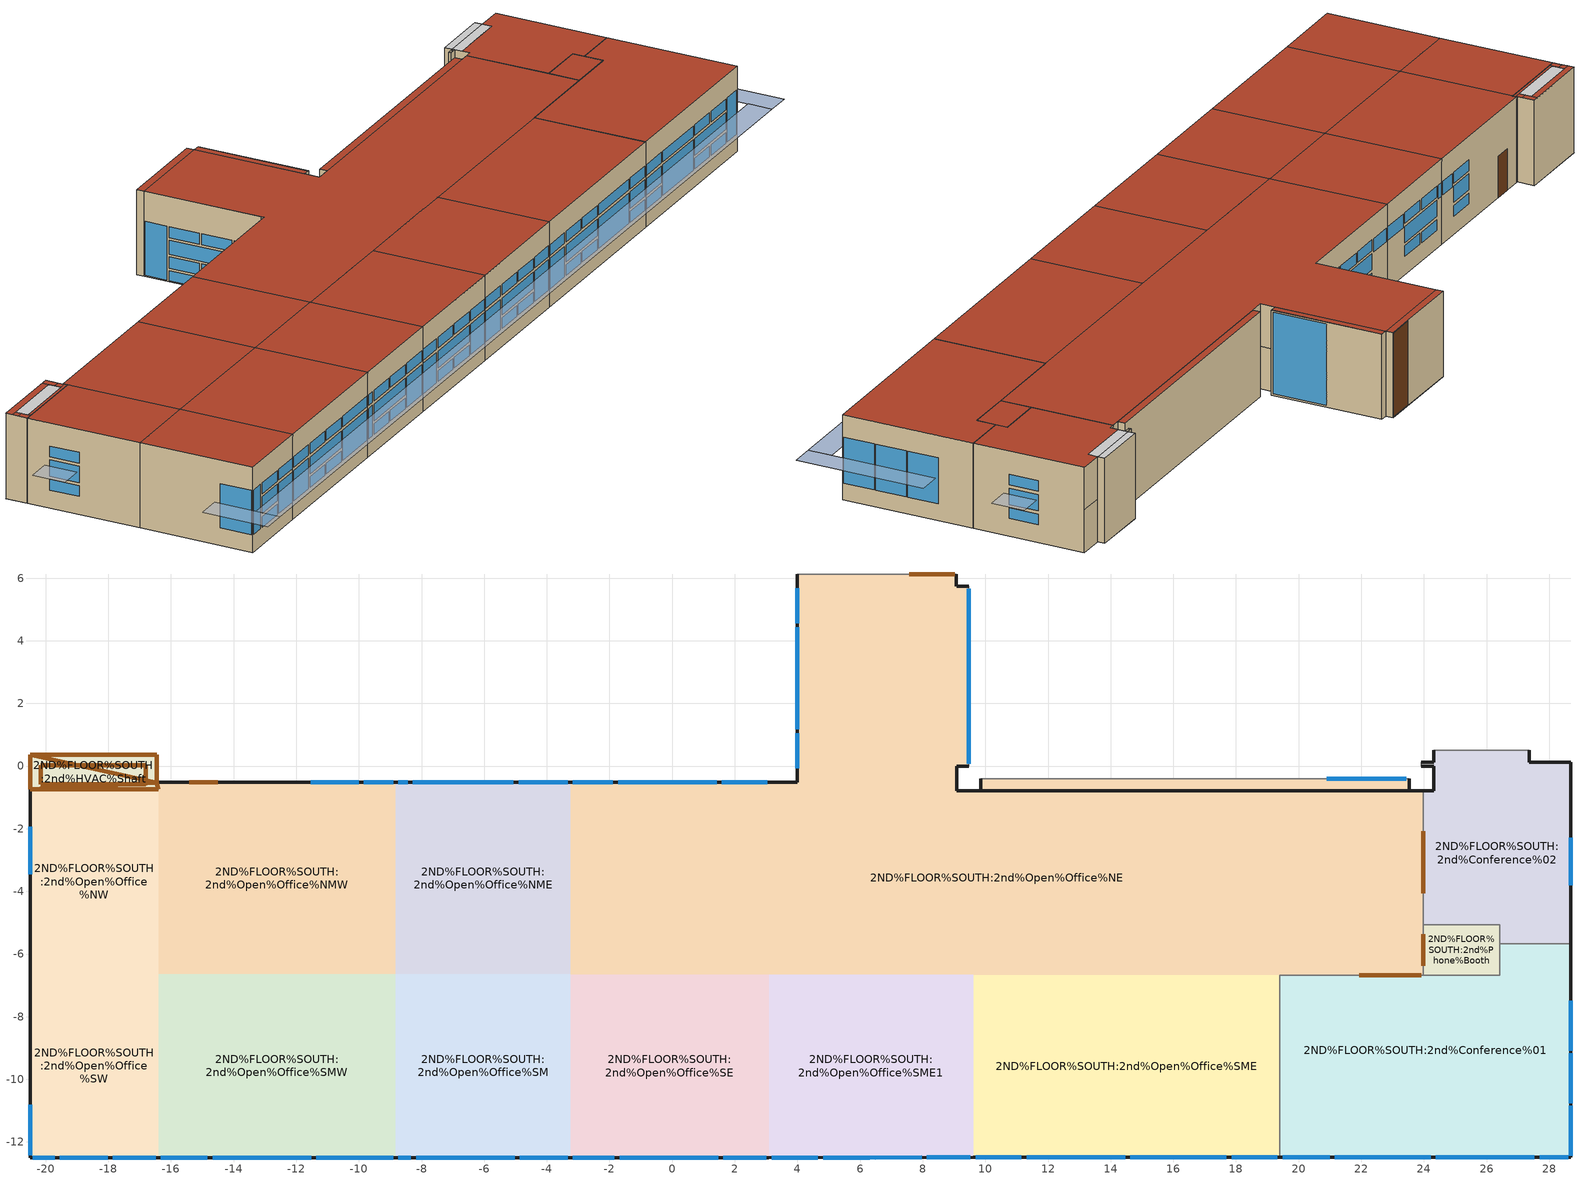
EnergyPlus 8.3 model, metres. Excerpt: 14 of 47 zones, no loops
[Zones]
2ND%FLOOR%SOUTH:2nd%HVAC%Shaft
 floor to 2nd%Plenvm:2nd%Plenvm%False (6): -16.41,-0.75 -20.49,-0.75 -20.49,0.36 -16.46,0.36 -16.46,-0.52 -16.41,-0.52 z4.78
 wall outside (extWall_heavy_ashrae901_2013_zone5): -16.41,-0.52 -16.46,-0.52 -16.46,0.36 -20.49,0.36 -20.49,-0.75 z4.78:9.15
 wall to 2ND%FLOOR%SOUTH:2nd%Open%Office%NW (18): -20.49,-0.75 -16.41,-0.75 z4.78:9.15
 wall to 2ND%FLOOR%SOUTH:2nd%Open%Office%NMW (18): -16.41,-0.75 -16.41,-0.52 z4.78:9.15
 door inside (7): -16.46,-0.53 -20.49,0.36 -16.46,0.36 z4.78; -16.41,-0.75 -20.49,-0.75 -16.46,-0.53 z4.78; -16.46,-0.53 -20.49,-0.75 -20.49,0.36 z4.78; -20.15,-0.59 -16.8,-0.59 -16.8,0.02 -20.15,0.02 z9.15
 ceiling to 3RD%FLOOR%SHAFT:3rd%HVAC%Shaft (5): -20.15,-0.59 -16.8,-0.59 -16.8,0.02 -20.15,0.02 z9.15
 roof outside (roof_heavy_ashrae901_2013_zone5): -16.8,-0.59 -16.46,-0.59 -16.46,-0.28 -16.8,-0.28 z9.15; -20.15,-0.75 -16.41,-0.75 -16.41,-0.59 -20.15,-0.59 z9.15; -20.49,-0.75 -20.15,-0.75 -20.15,-0.28 -20.49,-0.28 z9.15; -20.49,-0.28 -20.15,-0.28 -20.15,0.02 -20.49,0.02 z9.15; -20.49,0.02 -16.8,0.02 -16.8,0.36 -20.49,0.36 z9.15; -16.8,-0.28 -16.46,-0.28 -16.46,0.36 -16.8,0.36 z9.15
2ND%FLOOR%SOUTH:2nd%Open%Office%NE
 floor to 2nd%Plenvm:2nd%Plenvm%False (4): 23.99,-6.68 19.4,-6.68 -3.25,-6.65 -3.25,-0.52 3.99,-0.52 3.99,-0.45 9.08,-0.45 9.08,-0.79 23.99,-0.79 z4.78
 floor to 2nd%Plenvm:2nd%Plenvm%False (67): 23.53,-0.79 9.86,-0.79 9.86,-0.41 23.53,-0.41 z4.78
 floor to 2nd%Plenvm:2nd%Plenvm%North (4): 9.08,-0.45 3.99,-0.45 3.99,5.74 9.08,5.74 z4.78
 floor to 2nd%Plenvm:2nd%Plenvm%North (67): 9.47,-0.01 9.08,-0.01 9.08,5.74 9.47,5.74 z4.78; 9.07,5.74 4,5.74 4,6.13 9.07,6.13 z4.78
 wall outside (extWall_heavy_ashrae901_2013_zone5): 9.86,-0.79 9.08,-0.79 9.08,-0.01 / 23.99,-0.79 23.53,-0.79 z4.78:6.96; 9.08,-0.79 9.08,-0.01 / 23.99,-0.79 23.53,-0.79 z6.96:9.14; 3.99,5.74 3.99,-0.34 3.99,-0.52 -3.25,-0.52 z4.78:9.15; 23.99,-0.79 9.86,-0.79 z9.14:9.15; 9.86,-0.79 9.08,-0.79 z6.96:9.15; 9.08,-0.01 9.47,-0.01 / 9.47,5.74 9.08,5.74 / 9.07,5.74 9.07,6.13 / 4,6.13 4,5.74 / 23.53,-0.79 23.53,-0.41 / 9.86,-0.41 9.86,-0.79 z4.78:9.14
 wall to 2ND%FLOOR%SOUTH:2nd%Conference%01 (21): 19.4,-6.68 23.99,-6.68 z4.78:9.15
 wall to 2ND%FLOOR%SOUTH:2nd%Phone%Booth (21): 23.99,-6.68 23.99,-5.07 z4.78:9.15
 wall to 2ND%FLOOR%SOUTH:2nd%Conference%02 (21): 23.99,-5.07 23.99,-0.79 z4.78:9.15
 wall to 2ND%FLOOR%NORTH:2nd%Lobby (21): 9.47,-0.01 9.47,5.74 / 23.53,-0.41 9.86,-0.41 z4.78:9.14
 wall to 2ND%FLOOR%NORTH:2nd%Corridor (21): 9.07,6.13 7.57,6.13 z4.78:9.14
 wall to 2ND%FLOOR%NORTH:2nd%Conference%03 (21): 7.57,6.13 4,6.13 z4.78:9.14
 window (ext_win_ashrae901_zone5): 3.99,4.43 3.99,2.87 / 3.99,2.74 3.99,1.18 z5.49:6.06; 3.99,4.43 3.99,2.87 / 3.99,2.74 3.99,1.18 z7.04:7.61; 3.99,4.43 3.99,1.18 z6.19:6.91; 3.99,4.43 3.99,1.18 z4.84:5.36; 3.99,5.68 3.99,4.56 / 3.99,1.05 3.99,-0.07 z4.84:7.61; 3.04,-0.52 1.59,-0.52 z7.27:7.96; 1.42,-0.52 -0.1,-0.52 / -0.27,-0.52 -1.72,-0.52 z5.71:6.26; 1.42,-0.52 -0.1,-0.52 / -0.27,-0.52 -1.72,-0.52 z7.41:7.96; 1.42,-0.52 -1.72,-0.52 z6.42:7.24; -1.89,-0.52 -3.17,-0.52 z7.27:7.95
 window inside (1006): 9.47,0.07 9.47,5.65 z4.87:9.05; 23.44,-0.41 20.9,-0.41 z4.87:7.22
 door inside (25): 21.94,-6.68 23.92,-6.68 / 23.99,-6.38 23.99,-5.37 / 23.99,-4.06 23.99,-2.08 z5.08:7.51
 door inside (7): 9.03,6.13 7.57,6.13 z4.83:9.09
 ceiling to 3RD%FLOOR%LOWER:3rd%Lower%Lobby (67): 9.44,-0.01 9.47,-0.01 9.47,5.74 9.44,5.74 z9.14
 roof outside (roof_heavy_ashrae901_2013_zone5): -3.25,-6.65 19.4,-6.68 23.99,-6.68 23.99,-0.79 9.08,-0.79 9.08,5.74 3.99,5.74 3.99,-0.52 -3.25,-0.52 z9.15; 9.08,-0.01 9.44,-0.01 9.44,5.74 9.08,5.74 z9.14; 4,5.74 9.07,5.74 9.07,6.13 4,6.13 z9.14; 9.86,-0.79 23.53,-0.79 23.53,-0.41 9.86,-0.41 z9.14
2ND%FLOOR%SOUTH:2nd%Conference%02
 floor to 2nd%Plenvm:2nd%Plenvm%False (4): 28.69,-5.68 26.41,-5.68 26.41,-5.07 23.99,-5.07 23.99,-0.79 24.31,-0.79 24.31,0.12 28.69,0.12 z4.78
 floor to 2nd%Plenvm:2nd%Plenvm%False (67): 27.37,0.12 24.31,0.12 24.31,0.51 27.37,0.51 z4.78
 wall outside (extWall_heavy_ashrae901_2013_zone5): 28.69,-5.68 28.69,0.12 / 24.31,-0.79 23.99,-0.79 z4.78:9.15; 28.69,0.12 27.37,0.12 / 24.31,-0.01 24.31,-0.79 z4.78:6.96; 28.69,0.12 27.37,0.12 z6.96:9.14; 24.31,-0.01 24.31,-0.79 z6.96:9.15; 27.37,0.12 27.37,0.51 / 24.31,0.51 24.31,0.12 / 24.31,0.11 23.92,0.11 / 23.92,-0.01 24.31,-0.01 z4.78:9.14
 wall to 2ND%FLOOR%SOUTH:2nd%Phone%Booth (21): 23.99,-5.07 26.41,-5.07 26.41,-5.68 z4.78:9.15
 wall to 2ND%FLOOR%SOUTH:2nd%Conference%01 (21): 26.41,-5.68 28.69,-5.68 z4.78:9.15
 wall to 2ND%FLOOR%NORTH:2nd%Lobby (51): 27.37,0.51 24.31,0.51 z4.78:9.14
 wall to 2ND%FLOOR%NORTH:2nd%Lobby (21): 23.92,0.11 23.92,-0.01 z4.78:9.14
 window (ext_win_ashrae901_zone5): 28.69,-3.81 28.69,-2.28 z7.4:7.95; 28.69,-3.81 28.69,-2.28 z5.69:6.23; 28.69,-3.81 28.69,-2.28 z6.4:7.24
 ceiling to 3RD%FLOOR%LOWER:3rd%Lower%Lobby (5): 24.31,-0.38 27.35,-0.38 27.35,0.12 24.31,0.12 z9.15
 ceiling to 3RD%FLOOR%LOWER:3rd%Lower%Lobby (67): 24.31,0.12 27.35,0.12 27.35,0.51 24.31,0.51 z9.14
 roof outside (roof_heavy_ashrae901_2013_zone5): 23.99,-5.07 26.41,-5.07 26.41,-5.68 28.69,-5.68 28.69,0.12 27.35,0.12 27.35,-0.38 24.31,-0.38 24.31,-0.79 23.99,-0.79 z9.15
2ND%FLOOR%SOUTH:2nd%Open%Office%SW
 floor to 2nd%Plenvm:2nd%Plenvm%False (4): -16.41,-12.51 -20.49,-12.51 -20.49,-6.63 -16.41,-6.64 z4.78
 wall outside (extWall_heavy_ashrae901_2013_zone5): -20.49,-6.63 -20.49,-12.51 -16.41,-12.51 z4.78:9.15
 window (ext_win_ashrae901_zone5): -19.55,-12.51 -18.02,-12.51 z5.69:6.23; -19.55,-12.51 -18.02,-12.51 z7.4:7.95; -19.55,-12.51 -18.02,-12.51 z6.4:7.24; -20.41,-12.51 -19.71,-12.51 / -20.49,-10.81 -20.49,-12.43 z5.69:7.95; -17.85,-12.51 -16.49,-12.51 z7.41:7.95; -17.85,-12.51 -16.49,-12.51 z5.69:7.24
 roof outside (roof_heavy_ashrae901_2013_zone5): -20.49,-12.51 -16.41,-12.51 -16.41,-6.64 -20.49,-6.63 z9.15
2ND%FLOOR%SOUTH:2nd%Open%Office%SMW
 floor to 2nd%Plenvm:2nd%Plenvm%False (4): -8.82,-12.51 -16.41,-12.51 -16.41,-6.64 -8.82,-6.64 z4.78
 wall outside (extWall_heavy_ashrae901_2013_zone5): -16.41,-12.51 -8.82,-12.51 z4.78:9.15
 window (ext_win_ashrae901_zone5): -14.67,-12.51 -13.18,-12.51 / -13.01,-12.51 -11.52,-12.51 z7.4:7.95; -14.67,-12.51 -13.18,-12.51 / -13.01,-12.51 -11.52,-12.51 z5.69:6.23; -14.67,-12.51 -11.52,-12.51 z6.4:7.24; -16.32,-12.51 -14.84,-12.51 / -11.36,-12.51 -8.91,-12.51 z7.41:7.95; -16.32,-12.51 -14.84,-12.51 / -11.36,-12.51 -8.91,-12.51 z5.69:7.24
 roof outside (roof_heavy_ashrae901_2013_zone5): -16.41,-12.51 -8.82,-12.51 -8.82,-6.64 -16.41,-6.64 z9.15
2ND%FLOOR%SOUTH:2nd%Open%Office%SM
 floor to 2nd%Plenvm:2nd%Plenvm%False (4): -3.25,-12.5 -8.82,-12.51 -8.82,-6.64 -3.25,-6.65 z4.78
 wall outside (extWall_heavy_ashrae901_2013_zone5): -8.82,-12.51 -3.25,-12.5 z4.78:9.15
 window (ext_win_ashrae901_zone5): -8.17,-12.51 -6.68,-12.5 / -6.52,-12.5 -5.03,-12.5 z7.4:7.95; -8.17,-12.51 -6.68,-12.5 / -6.52,-12.5 -5.03,-12.5 z5.69:6.23; -8.17,-12.51 -5.03,-12.5 z6.4:7.24; -8.74,-12.51 -8.34,-12.51 / -4.86,-12.5 -3.33,-12.5 z7.41:7.95; -8.74,-12.51 -8.34,-12.51 / -4.86,-12.5 -3.33,-12.5 z5.69:7.24
 roof outside (roof_heavy_ashrae901_2013_zone5): -8.82,-12.51 -3.25,-12.5 -3.25,-6.65 -8.82,-6.64 z9.15
2ND%FLOOR%SOUTH:2nd%Open%Office%SE
 floor to 2nd%Plenvm:2nd%Plenvm%False (4): 3.09,-12.5 -3.25,-12.5 -3.25,-6.65 3.09,-6.66 z4.78
 wall outside (extWall_heavy_ashrae901_2013_zone5): -3.25,-12.5 3.09,-12.5 z4.78:9.15
 window (ext_win_ashrae901_zone5): -1.67,-12.5 -0.18,-12.5 / -0.02,-12.5 1.47,-12.5 z7.4:7.95; -1.67,-12.5 -0.18,-12.5 / -0.02,-12.5 1.47,-12.5 z5.69:6.23; -1.67,-12.5 1.47,-12.5 z6.4:7.24; -3.17,-12.5 -1.84,-12.5 / 1.64,-12.5 3,-12.5 z7.41:7.95; -3.17,-12.5 -1.84,-12.5 / 1.64,-12.5 3,-12.5 z5.69:7.24
 roof outside (roof_heavy_ashrae901_2013_zone5): -3.25,-12.5 3.09,-12.5 3.09,-6.66 -3.25,-6.65 z9.15
2ND%FLOOR%SOUTH:2nd%Open%Office%SME1
 floor to 2nd%Plenvm:2nd%Plenvm%False (4): 9.61,-12.5 3.09,-12.5 3.09,-6.66 9.61,-6.67 z4.78
 wall outside (extWall_heavy_ashrae901_2013_zone5): 3.09,-12.5 9.61,-12.5 z4.78:9.15
 window (ext_win_ashrae901_zone5): 4.82,-12.5 6.31,-12.5 / 6.48,-12.5 7.97,-12.5 z7.4:7.95; 4.82,-12.5 6.31,-12.5 / 6.48,-12.5 7.97,-12.5 z5.69:6.23; 4.82,-12.5 7.97,-12.5 z6.4:7.24; 3.17,-12.5 4.66,-12.5 / 8.13,-12.5 9.52,-12.5 z7.41:7.95; 3.17,-12.5 4.66,-12.5 / 8.13,-12.5 9.52,-12.5 z5.69:7.24
 roof outside (roof_heavy_ashrae901_2013_zone5): 3.09,-12.5 9.61,-12.5 9.61,-6.67 3.09,-6.66 z9.15
2ND%FLOOR%SOUTH:2nd%Open%Office%SME
 floor to 2nd%Plenvm:2nd%Plenvm%False (4): 19.4,-12.49 9.61,-12.5 9.61,-6.67 19.4,-6.68 z4.78
 wall outside (extWall_heavy_ashrae901_2013_zone5): 9.61,-12.5 19.4,-12.49 z4.78:9.15
 wall to 2ND%FLOOR%SOUTH:2nd%Conference%01 (21): 19.4,-12.49 19.4,-6.68 z4.78:9.15
 window (ext_win_ashrae901_zone5): 11.32,-12.49 12.81,-12.49 / 12.97,-12.49 14.46,-12.49 / 14.63,-12.49 17.69,-12.49 z7.4:7.95; 11.32,-12.49 12.81,-12.49 / 12.97,-12.49 14.46,-12.49 / 17.86,-12.49 19.32,-12.49 z5.69:6.23; 11.32,-12.49 14.46,-12.49 / 17.86,-12.49 19.32,-12.49 z6.4:7.24; 17.86,-12.49 19.32,-12.49 / 9.69,-12.5 11.15,-12.49 z7.41:7.95; 14.63,-12.49 17.69,-12.49 / 9.69,-12.5 11.15,-12.49 z5.69:7.24
 roof outside (roof_heavy_ashrae901_2013_zone5): 9.61,-12.5 19.4,-12.49 19.4,-6.68 9.61,-6.67 z9.15
2ND%FLOOR%SOUTH:2nd%Conference%01
 floor to 2nd%Plenvm:2nd%Plenvm%False (4): 28.69,-12.48 19.4,-12.49 19.4,-6.68 26.41,-6.68 26.41,-5.68 28.69,-5.68 z4.78
 wall outside (extWall_heavy_ashrae901_2013_zone5): 19.4,-12.49 28.69,-12.48 28.69,-5.68 z4.78:9.15
 wall to 2ND%FLOOR%SOUTH:2nd%Phone%Booth (21): 26.41,-5.68 26.41,-6.68 23.99,-6.68 z4.78:9.15
 window (ext_win_ashrae901_zone5): 24.38,-12.49 25.87,-12.49 / 26.04,-12.49 27.53,-12.48 / 21.15,-12.49 24.22,-12.49 z7.4:7.95; 24.38,-12.49 27.53,-12.48 / 19.49,-12.49 20.99,-12.49 z6.4:7.24; 24.38,-12.49 25.87,-12.49 / 26.04,-12.49 27.53,-12.48 / 19.49,-12.49 20.99,-12.49 z5.69:6.23; 27.69,-12.48 28.6,-12.48 z5.69:7.95; 19.49,-12.49 20.99,-12.49 z7.41:7.95; 21.15,-12.49 24.22,-12.49 z5.69:7.24; 28.69,-12.44 28.69,-10.85 / 28.69,-10.77 28.69,-9.17 / 28.69,-9.09 28.69,-7.5 z5.64:7.99
 roof outside (roof_heavy_ashrae901_2013_zone5): 19.4,-12.49 28.69,-12.48 28.69,-5.68 26.41,-5.68 26.41,-6.68 19.4,-6.68 z9.15
2ND%FLOOR%SOUTH:2nd%Phone%Booth
 floor to 2nd%Plenvm:2nd%Plenvm%False (4): 26.41,-6.68 23.99,-6.68 23.99,-5.07 26.41,-5.07 z4.78
 roof outside (roof_heavy_ashrae901_2013_zone5): 23.99,-6.68 26.41,-6.68 26.41,-5.07 23.99,-5.07 z9.15
2ND%FLOOR%SOUTH:2nd%Open%Office%NMW
 floor to 2nd%Plenvm:2nd%Plenvm%False (4): -8.82,-6.64 -16.41,-6.64 -16.41,-0.52 -8.82,-0.52 z4.78
 wall outside (extWall_heavy_ashrae901_2013_zone5): -8.82,-0.52 -16.41,-0.52 z4.78:9.15
 window (ext_win_ashrae901_zone5): -10.01,-0.52 -11.53,-0.52 z7.41:7.96; -10.01,-0.52 -11.53,-0.52 z5.71:6.26; -10.01,-0.52 -11.53,-0.52 z6.42:7.24; -8.91,-0.52 -9.84,-0.52 z7.26:7.95
 door (57): -14.51,-0.52 -15.42,-0.52 z4.78:6.91
 roof outside (roof_heavy_ashrae901_2013_zone5): -16.41,-6.64 -8.82,-6.64 -8.82,-0.52 -16.41,-0.52 z9.15
2ND%FLOOR%SOUTH:2nd%Open%Office%NME
 floor to 2nd%Plenvm:2nd%Plenvm%False (4): -3.25,-6.65 -8.82,-6.64 -8.82,-0.52 -3.25,-0.52 z4.78
 wall outside (extWall_heavy_ashrae901_2013_zone5): -3.25,-0.52 -8.82,-0.52 z4.78:9.15
 window (ext_win_ashrae901_zone5): -6.76,-0.52 -8.28,-0.52 / -5.07,-0.52 -6.59,-0.52 z7.41:7.96; -6.76,-0.52 -8.28,-0.52 / -5.07,-0.52 -6.59,-0.52 z5.71:6.26; -5.07,-0.52 -8.28,-0.52 z6.42:7.24; -8.45,-0.52 -8.74,-0.52 / -3.33,-0.52 -4.9,-0.52 z7.26:7.95
 roof outside (roof_heavy_ashrae901_2013_zone5): -8.82,-6.64 -3.25,-6.65 -3.25,-0.52 -8.82,-0.52 z9.15
2ND%FLOOR%SOUTH:2nd%Open%Office%NW
 floor to 2nd%Plenvm:2nd%Plenvm%False (4): -16.41,-6.64 -20.49,-6.63 -20.49,-0.75 -16.41,-0.75 z4.78
 wall outside (extWall_heavy_ashrae901_2013_zone5): -20.49,-0.75 -20.49,-6.63 z4.78:9.15
 window (ext_win_ashrae901_zone5): -20.49,-1.93 -20.49,-3.46 z7.42:7.97; -20.49,-1.93 -20.49,-3.46 z5.71:6.26; -20.49,-1.93 -20.49,-3.46 z6.42:7.25
 roof outside (roof_heavy_ashrae901_2013_zone5): -20.49,-6.63 -16.41,-6.64 -16.41,-0.75 -20.49,-0.75 z9.15
shading: 30.3,-3.88 29.07,-3.88 29.07,-2.2 30.3,-2.2 z7.13; -20.88,-14.13 -22.1,-14.13 -22.11,-10.73 -20.88,-10.73 z7.13; -20.88,-3.54 -22.1,-3.54 -22.1,-1.85 -20.88,-1.85 z7.13; 29.08,-14.1 -20.88,-14.13 -20.88,-12.9 29.08,-12.87 z7.13; 30.31,-14.1 29.08,-14.1 29.07,-7.46 30.3,-7.45 z7.13
[Building]
Building: North Axis {deg}=0; Terrain=Suburbs; Loads Convergence Tolerance Value=0.4; Temperature Convergence Tolerance Value {deltaC}=0.4; Solar Distribution=FullExterior; Maximum Number of Warmup Days=25; Minimum Number of Warmup Days=6
[Site:Location]
Phipps_CSL_Building: Latitude {deg}=40.5; Longitude {deg}=-80.22; Time Zone {hr}=-5; Elevation {m}=373
[SizingPeriod:DesignDay] Day of Month=15; Dry-Bulb Temperature Range Modifier Type=DefaultMultipliers; Humidity Condition Type=Wetbulb; Barometric Pressure {Pa}=96923.6; Wind Direction {deg}=0; Rain Indicator=No; Snow Indicator=No; Solar Model Indicator=ASHRAEClearSky; ASHRAE Clear Sky Optical Depth for Beam Irradiance (taub)=0; ASHRAE Clear Sky Optical Depth for Diffuse Irradiance (taud)=0
Name | Month | Day Type | Maximum Dry-Bulb Temperature {C} | Daily Dry-Bulb Temperature Range {deltaC} | Wetbulb or DewPoint at Maximum Dry-Bulb {C} | Wind Speed {m/s} | Daylight Saving Time Indicator | Sky Clearness
Summer Design Day in Phipps_CSL_Building | 7 | SummerDesignDay | 31.7 | 10.5 | 22.5 | 0 | Yes | 0.98
Winter Design Day in Phipps_CSL_Building | 1 | WinterDesignDay | -16.8 | 0 | -16.8 | 12.7 | No | 0
[Site:GroundTemperature:BuildingSurface]
14, 14, 14, 14, 14, 14, 14, 14, 14, 14, 14, 14
[Site:GroundTemperature:Deep]
14.89, 14.89, 14.89, 14.89, 14.89, 14.89, 14.89, 14.89, 14.89, 14.89, 14.89, 14.89
[Site:GroundReflectance]
0.2, 0.2, 0.2, 0.2, 0.2, 0.2, 0.2, 0.2, 0.2, 0.2, 0.2, 0.2
[Site:GroundReflectance:SnowModifier]
1, 1
[Material]
Name | Roughness | Thickness {m} | Conductivity {w/m-K} | Density {kg/m3} | Specific Heat {J/kg-K} | Thermal Emittance | Solar Absorptance | Visible Absorptance | Conductivity {W/m-K} | Thermal Absorptance
Brickwork Outer Leaf_0.105 | Rough | .105 | 0.84 | 1700 | 800 | 0.9 | 0.7 | 0.7
XPS Extruded Polystyrene  - CO2 Blowing_0.1035 | Rough | .1035 | 0.034 | 35 | 1400 | 0.9 | 0.6 | 0.6
Concrete Block (Heavyweight)_0.15 | Rough | .15 | 1.63 | 2300 | 1000 | 0.9 | 0.6 | 0.6
Asphalt_0.019 | Rough | .019 | 0.7 | 2100 | 1000 | 0.9 | 0.85 | 0.9
Cast Concrete (Dense)_0.1 | Rough | .1 | 1.4 | 2100 | 840 | 0.9 | 0.6 | 0.6
XPS Extruded Polystyrene  - CO2 Blowing_0.1810 | Rough | .181 | 0.034 | 35 | 1400 | 0.9 | 0.6 | 0.6
Gypsum Plastering_0.013 | Rough | .013 | 0.4 | 1000 | 1000 | 0.9 | 0.5 | 0.5
3_1_10014 | Rough | 0.003 |  | 288 | 1380 |  | 0.7 | 0.7 | 0.06 | 0.9
3_2_10013 | Rough | 0.0381 |  | 1200 | 1000 |  | 0.7 | 0.7 | 0.38 | 0.9
5_1_10007 | Rough | 0.1397 |  | 2240 | 836.8 |  | 0.7 | 0.7 | 1.311 | 0.9
7_1_400 | Rough | 0.2 |  | 12 | 840 |  | 0.7 | 0.7 | 0.1 | 0.9
11_1_10005 | Rough | 0.5 |  | 1840 | 840 |  | 0.29 | 0.29 | 0.36 | 0.9
11_2_10006 | MediumRough | 0.0508 |  | 265 | 836.8 |  | 0.7 | 0.7 | 0.049 | 0.9
13_5_10001 | Smooth | 0.0159 |  | 784.9 | 830 |  | 0.92 | 0.92 | 0.16 | 0.9
17_1_10001 | Smooth | 0.0254 |  | 784.9 | 830 |  | 0.92 | 0.92 | 0.16 | 0.9
17_2_10002 | Rough | 0.0254 |  | 240 | 1260 |  | 0.6 | 0.6 | 0.063 | 0.9
21_2_10002 | Rough | 0.0762 |  | 240 | 1260 |  | 0.6 | 0.6 | 0.063 | 0.9
25_1_108 | Rough | 0.035 |  | 700 | 2390 |  | 0.5 | 0.5 | 0.19 | 0.9
51_1_10017 | Rough | 0.0254 |  | 650 | 2000 |  | 0.7 | 0.7 | 0.14 | 0.9
51_2_10012 | Rough | 0.0762 |  | 43 | 1210 |  | 0.7 | 0.7 | 0.03 | 0.9
51_3_10001 | Smooth | 0.015 |  | 784.9 | 830 |  | 0.92 | 0.92 | 0.16 | 0.9
51_5_10009 | MediumRough | 0.101 |  | 48.1 | 1380 |  | 0.7 | 0.7 | 0.039 | 0.9
51_6_10007 | Rough | 0.139 |  | 2240 | 836.8 |  | 0.7 | 0.7 | 1.311 | 0.9
55_3_10007 | Rough | 0.4572 |  | 2240 | 836.8 |  | 0.7 | 0.7 | 1.311 | 0.9
[Material:NoMass] Roughness=Rough; Thermal Absorptance=0.9; Solar Absorptance=0.7; Visible Absorptance=0.7
Name | Thermal Resistance {m2-K/W}
18_RVAL_2; 51_RVAL_4 | 0.15
67_RVAL_1 | 999
[WindowMaterial:SimpleGlazingSystem]
ext_glazing_zone_5: U-Factor=2.16; Solar Heat Gain Coefficient=0.38; Visible Transmittance=0.418
[WindowMaterial:Glazing] Optical Data Type=SpectralAverage; Thickness {m}=0.003; Infrared Transmittance at Normal Incidence=0; Front Side Infrared Hemispherical Emissivity=0.84; Conductivity {W/m-K}=0.9; Dirt Correction Factor for Solar and Visible Transmittance=1
Name | Solar Transmittance at Normal Incidence | Front Side Solar Reflectance at Normal Incidence | Back Side Solar Reflectance at Normal Incidence | Visible Transmittance at Normal Incidence | Front Side Visible Reflectance at Normal Incidence | Back Side Visible Reflectance at Normal Incidence | Back Side Infrared Hemispherical Emissivity
2 | 0.837 | 0.075 | 0.075 | 0.898 | 0.081 | 0.081 | 0.84
40 | 0.63 | 0.19 | 0.22 | 0.85 | 0.056 | 0.079 | 0.1
[WindowMaterial:Gas]
1024: Gas Type=Krypton; Thickness {m}=0.02
[Construction]
4: 3_2_10013, 3_1_10014
5; 6: 5_1_10007
7: 7_1_400
extWall_heavy_ashrae901_2013_zone5: Brickwork Outer Leaf_0.105, XPS Extruded Polystyrene  - CO2 Blowing_0.1035, Concrete Block (Heavyweight)_0.15, Gypsum Plastering_0.013
18: 13_5_10001, 18_RVAL_2, 17_2_10002, 17_1_10001
21: 13_5_10001, 21_2_10002, 13_5_10001
25: 25_1_108
51: 51_1_10017, 51_2_10012, 51_3_10001, 51_RVAL_4, 51_5_10009, 51_6_10007
57: 11_1_10005, 11_2_10006, 55_3_10007, 21_2_10002, 13_5_10001
67: 67_RVAL_1
roof_heavy_ashrae901_2013_zone5: Asphalt_0.019, Cast Concrete (Dense)_0.1, XPS Extruded Polystyrene  - CO2 Blowing_0.1810, Cast Concrete (Dense)_0.1
ext_win_ashrae901_zone5: ext_glazing_zone_5
1006: 40, 1024, 2
[WindowProperty:FrameAndDivider] Frame Outside Projection {m}=0; Frame Inside Projection {m}=0; Frame Conductance {W/m2-K}=9.5; Ratio of Frame-Edge Glass Conductance to Center-Of-Glass Conductance=1; Frame Solar Absorptance=0.5; Frame Visible Absorptance=0.5; Frame Thermal Hemispherical Emissivity=0.9; Divider Type=DividedLite; Divider Outside Projection {m}=0; Divider Inside Projection {m}=0; Ratio of Divider-Edge Glass Conductance to Center-Of-Glass Conductance=1; Divider Thermal Hemispherical Emissivity=0.9; Outside Reveal Solar Absorptance=0.5; Inside Sill Depth {m}=0; Inside Sill Solar Absorptance=0.5; Inside Reveal Depth {m}=0; Inside Reveal Solar Absorptance=0.5
Name | Frame Width {m} | Divider Width {m} | Number of Horizontal Dividers | Number of Vertical Dividers | Divider Conductance {W/m2-K} | Divider Solar Absorptance | Divider Visible Absorptance
4 | 0.04 | 0.02 | 1 | 1 | 9.5 | 0.5 | 0.5
5 | 0.0635 | 0 | 0 | 0 | 0 | 0 | 0
6 | 0.0625 | 0 | 0 | 0 | 0 | 0 | 0
[ZoneMixing] Schedule=alwaysOn; Design Flow Rate Calculation Method=AirChanges/Hour; Air Changes per Hour {ACH}=1; Delta Temperature=0
Name | Zone | Source Zone
2nd_nw2nmwMix | 2nd%floor%south:2nd%open%office%nmw | 2nd%floor%south:2nd%open%office%nw
2nd_nmw2nwMix | 2nd%floor%south:2nd%open%office%nw | 2nd%floor%south:2nd%open%office%nmw
2nd_nw2swMix | 2nd%floor%south:2nd%open%office%sw | 2nd%floor%south:2nd%open%office%nw
2nd_sw2nwMix | 2nd%floor%south:2nd%open%office%nw | 2nd%floor%south:2nd%open%office%sw
2nd_sw2smwMix | 2nd%floor%south:2nd%open%office%smw | 2nd%floor%south:2nd%open%office%sw
2nd_smw2swMix | 2nd%floor%south:2nd%open%office%sw | 2nd%floor%south:2nd%open%office%smw
2nd_nmw2smwMix | 2nd%floor%south:2nd%open%office%smw | 2nd%floor%south:2nd%open%office%nmw
2nd_smw2nmwMix | 2nd%floor%south:2nd%open%office%nmw | 2nd%floor%south:2nd%open%office%smw
2nd_nmw2nmeMix | 2nd%floor%south:2nd%open%office%nme | 2nd%floor%south:2nd%open%office%nmw
2nd_nme2nmwMix | 2nd%floor%south:2nd%open%office%nmw | 2nd%floor%south:2nd%open%office%nme
2nd_smw2smMix | 2nd%floor%south:2nd%open%office%sm | 2nd%floor%south:2nd%open%office%smw
2nd_sm2smwMix | 2nd%floor%south:2nd%open%office%smw | 2nd%floor%south:2nd%open%office%sm
2nd_sm2nmeMix | 2nd%floor%south:2nd%open%office%nme | 2nd%floor%south:2nd%open%office%sm
2nd_nme2smMix | 2nd%floor%south:2nd%open%office%sm | 2nd%floor%south:2nd%open%office%nme
2nd_nme2neMix | 2nd%floor%south:2nd%open%office%ne | 2nd%floor%south:2nd%open%office%nme
2nd_ne2nmeMix | 2nd%floor%south:2nd%open%office%nme | 2nd%floor%south:2nd%open%office%ne
2nd_sm2seMix | 2nd%floor%south:2nd%open%office%se | 2nd%floor%south:2nd%open%office%sm
2nd_se2smMix | 2nd%floor%south:2nd%open%office%sm | 2nd%floor%south:2nd%open%office%se
2nd_ne2seMix | 2nd%floor%south:2nd%open%office%se | 2nd%floor%south:2nd%open%office%ne
2nd_se2neMix | 2nd%floor%south:2nd%open%office%ne | 2nd%floor%south:2nd%open%office%se
2nd_sme12neMix | 2nd%floor%south:2nd%open%office%ne | 2nd%floor%south:2nd%open%office%sme1
2nd_ne2sme1Mix | 2nd%floor%south:2nd%open%office%sme1 | 2nd%floor%south:2nd%open%office%ne
2nd_sme2neMix | 2nd%floor%south:2nd%open%office%ne | 2nd%floor%south:2nd%open%office%sme
2nd_ne2smeMix | 2nd%floor%south:2nd%open%office%sme | 2nd%floor%south:2nd%open%office%ne
[Zone] Type=1; Multiplier=1; Ceiling Height {m}=Autocalculate; Floor Area {m2}=autocalculate; Zone Inside Convection Algorithm=TARP
Name | Volume {m3}
2ND%FLOOR%SOUTH:2nd%HVAC%Shaft; 2ND%FLOOR%SOUTH:2nd%Open%Office%NE; 2ND%FLOOR%SOUTH:2nd%Conference%02; 2ND%FLOOR%SOUTH:2nd%Open%Office%SW; 2ND%FLOOR%SOUTH:2nd%Open%Office%SM; 2ND%FLOOR%SOUTH:2nd%Open%Office%SE; 2ND%FLOOR%SOUTH:2nd%Conference%01; 2ND%FLOOR%SOUTH:2nd%Open%Office%NMW; 2ND%FLOOR%SOUTH:2nd%Open%Office%NME; 2ND%FLOOR%SOUTH:2nd%Open%Office%NW; 2ND%FLOOR%SOUTH:2nd%Open%Office%SME1; 2ND%FLOOR%SOUTH:2nd%Open%Office%SME
2ND%FLOOR%SOUTH:2nd%Open%Office%SMW | 192.615
2ND%FLOOR%SOUTH:2nd%Phone%Booth | 16.8982
[RoomAirModelType] Room-Air Modeling Type=UnderFloorAirDistributionExterior; Air Temperature Coupling Strategy=Direct
Name | Zone
2ND%FLOOR%SOUTH:2nd%Conference%02 Air Model | 2ND%FLOOR%SOUTH:2nd%Conference%02
2ND%FLOOR%SOUTH:2nd%Conference%01 Air Model | 2ND%FLOOR%SOUTH:2nd%Conference%01
2ND%FLOOR%SOUTH:2nd%Open%Office%NE Air Model | 2ND%FLOOR%SOUTH:2nd%Open%Office%NE
2ND%FLOOR%SOUTH:2nd%Open%Office%NME Air Model | 2ND%FLOOR%SOUTH:2nd%Open%Office%NME
2ND%FLOOR%SOUTH:2nd%Open%Office%NMW Air Model | 2ND%FLOOR%SOUTH:2nd%Open%Office%NMW
2ND%FLOOR%SOUTH:2nd%Open%Office%NW Air Model | 2ND%FLOOR%SOUTH:2nd%Open%Office%NW
2ND%FLOOR%SOUTH:2nd%Open%Office%SE Air Model | 2ND%FLOOR%SOUTH:2nd%Open%Office%SE
2ND%FLOOR%SOUTH:2nd%Open%Office%SME Air Model | 2ND%FLOOR%SOUTH:2nd%Open%Office%SME
2ND%FLOOR%SOUTH:2nd%Open%Office%SM Air Model | 2ND%FLOOR%SOUTH:2nd%Open%Office%SM
2ND%FLOOR%SOUTH:2nd%Open%Office%SMW Air Model | 2ND%FLOOR%SOUTH:2nd%Open%Office%SMW
2ND%FLOOR%SOUTH:2nd%Open%Office%SW Air Model | 2ND%FLOOR%SOUTH:2nd%Open%Office%SW
2ND%FLOOR%SOUTH:2nd%Open%Office%SME1 Air Model | 2ND%FLOOR%SOUTH:2nd%Open%Office%SME1
[RoomAirSettings:UnderFloorAirDistributionExterior] Number of Diffusers per Zone=autocalculate; Power per Plume {W}=autocalculate; Design Effective Area of Diffuser {m2}=autocalculate; Diffuser Slot Angle from Vertical {deg}=15; Thermostat Height {m}=1.2; Comfort Height {m}=1.1; Temperature Difference Threshold for Reporting {deltaC}=0.4; Floor Diffuser Type=LinearBarGrille; Transition Height {m}=1.7; Coefficient A in formula Kc = A*Gamma**B + C + D*Gamma + E*Gamma**2=autocalculate; Coefficient B in formula Kc = A*Gamma**B + C + D*Gamma + E*Gamma**2=autocalculate; Coefficient C in formula Kc = A*Gamma**B + C + D*Gamma + E*Gamma**2=autocalculate; Coefficient D in formula Kc = A*Gamma**B + C + D*Gamma + E*Gamma**2=autocalculate; Coefficient E in formula Kc = A*Gamma**B + C + D*Gamma + E*Gamma**2=autocalculate
2ND%FLOOR%SOUTH:2nd%Conference%02; 2ND%FLOOR%SOUTH:2nd%Conference%01; 2ND%FLOOR%SOUTH:2nd%Open%Office%NE; 2ND%FLOOR%SOUTH:2nd%Open%Office%NME; 2ND%FLOOR%SOUTH:2nd%Open%Office%NMW; 2ND%FLOOR%SOUTH:2nd%Open%Office%NW; 2ND%FLOOR%SOUTH:2nd%Open%Office%SE; 2ND%FLOOR%SOUTH:2nd%Open%Office%SME; 2ND%FLOOR%SOUTH:2nd%Open%Office%SM; 2ND%FLOOR%SOUTH:2nd%Open%Office%SMW; 2ND%FLOOR%SOUTH:2nd%Open%Office%SW; 2ND%FLOOR%SOUTH:2nd%Open%Office%SME1
[People] Number of People Calculation Method=People; Fraction Radiant=0.3; Sensible Heat Fraction=AUTOCALCULATE; Activity Level Schedule=Activity Schedule; Carbon Dioxide Generation Rate {m3/s-W}=3.82E-8; Enable ASHRAE 55 Comfort Warnings=No; Mean Radiant Temperature Calculation Type=ZoneAveraged; Work Efficiency Schedule=Work efficiency; Clothing Insulation Calculation Method=ClothingInsulationSchedule; Clothing Insulation Schedule=Clothing Schedule; Air Velocity Schedule=AirVelocitySchedule; Thermal Comfort Model 1 Type=Fanger
Name | Zone or ZoneList | Number of People Schedule | Number of People
People 2ND%FLOOR%SOUTH:2nd%HVAC%Shaft | 2ND%FLOOR%SOUTH:2nd%HVAC%Shaft | alwaysZero | 0
People 2ND%FLOOR%SOUTH:2nd%Open%Office%NE | 2ND%FLOOR%SOUTH:2nd%Open%Office%NE | StoOffOccpSch | 10
People 2ND%FLOOR%SOUTH:2nd%Conference%02 | 2ND%FLOOR%SOUTH:2nd%Conference%02 | StoCofOccpSch | 6
People 2ND%FLOOR%SOUTH:2nd%Open%Office%SW | 2ND%FLOOR%SOUTH:2nd%Open%Office%SW | StoOffOccpSch | 6
People 2ND%FLOOR%SOUTH:2nd%Open%Office%SMW | 2ND%FLOOR%SOUTH:2nd%Open%Office%SMW | StoOffOccpSch | 4
People 2ND%FLOOR%SOUTH:2nd%Open%Office%SM | 2ND%FLOOR%SOUTH:2nd%Open%Office%SM | StoOffOccpSch | 4
People 2ND%FLOOR%SOUTH:2nd%Open%Office%SE | 2ND%FLOOR%SOUTH:2nd%Open%Office%SE | StoOffOccpSch | 4
People 2ND%FLOOR%SOUTH:2nd%Open%Office%SME | 2ND%FLOOR%SOUTH:2nd%Open%Office%SME | StoOffOccpSch | 4
People 2ND%FLOOR%SOUTH:2nd%Conference%01 | 2ND%FLOOR%SOUTH:2nd%Conference%01 | StoCofOccpSch | 4
People 2ND%FLOOR%SOUTH:2nd%Phone%Booth | 2ND%FLOOR%SOUTH:2nd%Phone%Booth | alwaysZero | 0
People 2ND%FLOOR%SOUTH:2nd%Open%Office%NMW | 2ND%FLOOR%SOUTH:2nd%Open%Office%NMW | StoOffOccpSch | 6
People 2ND%FLOOR%SOUTH:2nd%Open%Office%NME | 2ND%FLOOR%SOUTH:2nd%Open%Office%NME | StoOffOccpSch | 6
People 2ND%FLOOR%SOUTH:2nd%Open%Office%NW | 2ND%FLOOR%SOUTH:2nd%Open%Office%NW | StoOffOccpSch | 6
People 2ND%FLOOR%SOUTH:2nd%Open%Office%SME1 | 2ND%FLOOR%SOUTH:2nd%Open%Office%SME1 | StoOffOccpSch | 4
[Lights] Design Level Calculation Method=Watts/Area; Return Air Fraction=0; Fraction Radiant=0.42; Fraction Visible=0.18; Fraction Replaceable=1
Name | Zone or ZoneList | Schedule | Lighting Level {W} | Watts per Zone Floor Area {W/m2}
2ND%FLOOR%SOUTH:2nd%Open%Office%NE General lighting | 2ND%FLOOR%SOUTH:2nd%Open%Office%NE | pythonInteriorLighting | 2455.73 | 4.652
2ND%FLOOR%SOUTH:2nd%Conference%02 General lighting | 2ND%FLOOR%SOUTH:2nd%Conference%02 | weekdayOn | 400.599 | 5.478
2ND%FLOOR%SOUTH:2nd%Open%Office%SW General lighting | 2ND%FLOOR%SOUTH:2nd%Open%Office%SW | pythonInteriorLighting | 288.0408 | 4.652
2ND%FLOOR%SOUTH:2nd%Open%Office%SMW General lighting | 2ND%FLOOR%SOUTH:2nd%Open%Office%SMW | pythonInteriorLighting | 534.1896 | 4.652
2ND%FLOOR%SOUTH:2nd%Open%Office%SM General lighting | 2ND%FLOOR%SOUTH:2nd%Open%Office%SM | pythonInteriorLighting | 391.5264 | 4.652
2ND%FLOOR%SOUTH:2nd%Open%Office%SE General lighting | 2ND%FLOOR%SOUTH:2nd%Open%Office%SE | pythonInteriorLighting | 444.7416 | 4.652
2ND%FLOOR%SOUTH:2nd%Open%Office%SME General lighting | 2ND%FLOOR%SOUTH:2nd%Open%Office%SME | pythonInteriorLighting | 684.3312 | 4.652
2ND%FLOOR%SOUTH:2nd%Conference%01 General lighting | 2ND%FLOOR%SOUTH:2nd%Conference%01 | weekdayOn | 843.309 | 5.478
2ND%FLOOR%SOUTH:2nd%Phone%Booth General lighting | 2ND%FLOOR%SOUTH:2nd%Phone%Booth | 1096 | 54.6756 | 5.203
2ND%FLOOR%SOUTH:2nd%Open%Office%NMW General lighting | 2ND%FLOOR%SOUTH:2nd%Open%Office%NMW | pythonInteriorLighting | 556.8168 | 4.652
2ND%FLOOR%SOUTH:2nd%Open%Office%NME General lighting | 2ND%FLOOR%SOUTH:2nd%Open%Office%NME | pythonInteriorLighting | 409.4172 | 4.652
2ND%FLOOR%SOUTH:2nd%Open%Office%NW General lighting | 2ND%FLOOR%SOUTH:2nd%Open%Office%NW | pythonInteriorLighting | 288.3312 | 4.652
2ND%FLOOR%SOUTH:2nd%Open%Office%SME1 General lighting | 2ND%FLOOR%SOUTH:2nd%Open%Office%SME1 | pythonInteriorLighting | 456.2868 | 4.652
[ElectricEquipment] Design Level Calculation Method=Watts/Area; Watts per Zone Floor Area {W/m2}=25; Fraction Latent=0; Fraction Radiant=0.2; Fraction Lost=0
Name | Zone or ZoneList | Schedule | Design Level {W}
2ND%FLOOR%SOUTH:2nd%Open%Office%NE Equipment 1 | 2ND%FLOOR%SOUTH:2nd%Open%Office%NE | StoOffEquiSch | 3683.59
2ND%FLOOR%SOUTH:2nd%Conference%02 Equipment 1 | 2ND%FLOOR%SOUTH:2nd%Conference%02 | StoCofEquiSch | 293.7726
2ND%FLOOR%SOUTH:2nd%Open%Office%SW Equipment 1 | 2ND%FLOOR%SOUTH:2nd%Open%Office%SW | StoOffEquiSch | 432.0612
2ND%FLOOR%SOUTH:2nd%Open%Office%SMW Equipment 1 | 2ND%FLOOR%SOUTH:2nd%Open%Office%SMW | StoOffEquiSch | 801.2844
2ND%FLOOR%SOUTH:2nd%Open%Office%SM Equipment 1 | 2ND%FLOOR%SOUTH:2nd%Open%Office%SM | StoOffEquiSch | 587.2896
2ND%FLOOR%SOUTH:2nd%Open%Office%SE Equipment 1 | 2ND%FLOOR%SOUTH:2nd%Open%Office%SE | StoOffEquiSch | 667.1124
2ND%FLOOR%SOUTH:2nd%Open%Office%SME Equipment 1 | 2ND%FLOOR%SOUTH:2nd%Open%Office%SME | StoOffEquiSch | 1026.5
2ND%FLOOR%SOUTH:2nd%Conference%01 Equipment 1 | 2ND%FLOOR%SOUTH:2nd%Conference%01 | StoCofEquiSch | 618.4266
2ND%FLOOR%SOUTH:2nd%Open%Office%NMW Equipment 1 | 2ND%FLOOR%SOUTH:2nd%Open%Office%NMW | StoOffEquiSch | 835.2252
2ND%FLOOR%SOUTH:2nd%Open%Office%NME Equipment 1 | 2ND%FLOOR%SOUTH:2nd%Open%Office%NME | StoOffEquiSch | 614.1258
2ND%FLOOR%SOUTH:2nd%Open%Office%NW Equipment 1 | 2ND%FLOOR%SOUTH:2nd%Open%Office%NW | StoOffEquiSch | 432.4968
2ND%FLOOR%SOUTH:2nd%Open%Office%SME1 Equipment 1 | 2ND%FLOOR%SOUTH:2nd%Open%Office%SME1 | StoOffEquiSch | 684.4302
[ZoneInfiltration:DesignFlowRate] Schedule=On; Design Flow Rate Calculation Method=AirChanges/Hour; Air Changes per Hour {1/hr}=1; Constant Term Coefficient=0.606; Temperature Term Coefficient=0.03636; Velocity Term Coefficient=0.1177; Velocity Squared Term Coefficient=0
Name | Zone or ZoneList | Design Flow Rate {m3/s}
2ND%FLOOR%SOUTH:2nd%HVAC%Shaft Infiltration | 2ND%FLOOR%SOUTH:2nd%HVAC%Shaft | 0.001582
2ND%FLOOR%SOUTH:2nd%Open%Office%NE Infiltration | 2ND%FLOOR%SOUTH:2nd%Open%Office%NE | 0.073814
2ND%FLOOR%SOUTH:2nd%Conference%02 Infiltration | 2ND%FLOOR%SOUTH:2nd%Conference%02 | 0.009633
2ND%FLOOR%SOUTH:2nd%Open%Office%SW Infiltration | 2ND%FLOOR%SOUTH:2nd%Open%Office%SW | 0.008655
2ND%FLOOR%SOUTH:2nd%Open%Office%SMW Infiltration | 2ND%FLOOR%SOUTH:2nd%Open%Office%SMW | 0.016051
2ND%FLOOR%SOUTH:2nd%Open%Office%SM Infiltration | 2ND%FLOOR%SOUTH:2nd%Open%Office%SM | 0.011765
2ND%FLOOR%SOUTH:2nd%Open%Office%SE Infiltration | 2ND%FLOOR%SOUTH:2nd%Open%Office%SE | 0.013364
2ND%FLOOR%SOUTH:2nd%Conference%01 Infiltration | 2ND%FLOOR%SOUTH:2nd%Conference%01 | 0.020272
2ND%FLOOR%SOUTH:2nd%Phone%Booth Infiltration | 2ND%FLOOR%SOUTH:2nd%Phone%Booth | 0.001408
2ND%FLOOR%SOUTH:2nd%Open%Office%NMW Infiltration | 2ND%FLOOR%SOUTH:2nd%Open%Office%NMW | 0.016731
2ND%FLOOR%SOUTH:2nd%Open%Office%NME Infiltration | 2ND%FLOOR%SOUTH:2nd%Open%Office%NME | 0.012302
2ND%FLOOR%SOUTH:2nd%Open%Office%NW Infiltration | 2ND%FLOOR%SOUTH:2nd%Open%Office%NW | 0.008664
2ND%FLOOR%SOUTH:2nd%Open%Office%SME1 Infiltration | 2ND%FLOOR%SOUTH:2nd%Open%Office%SME1 | 0.01371
2ND%FLOOR%SOUTH:2nd%Open%Office%SME Infiltration | 2ND%FLOOR%SOUTH:2nd%Open%Office%SME | 0.020563
[Exterior:Lights]
Exterior Facade Lighting: Schedule=calibratedExteriorLighting; Design Level {W}=2560; Control Option=ScheduleNameOnly
[Exterior:FuelEquipment]
ExteriorEquipment: Fuel Use Type=Electricity; Schedule=calibratedExteriorEquipment; Design Level {W}=1134.8
[Schedule:Compact]
AirVelocitySchedule: Any Number, Through: 12/31, For: AllDays, Until: 24:00, 0.137
On; alwaysOn: Through: 12/31, For: AllDays, Until: 24:00, 1
alwaysZero; Work efficiency; StoOffEquiSch; StoCofEquiSch: Through: 12/31, For: AllDays, Until: 24:00, 0
1096: Through: 31 Dec, For: Weekdays SummerDesignDay, Until: 07:00, 0, Until: 19:00, 1, Until: 24:00, 0, For: Weekends, Until: 24:00, 0, For: Holidays, Until: 24:00, 0, For: WinterDesignDay AllOtherDays, Until: 24:00, 0
weekdayOn: Through: 31 Dec, For: Weekdays SummerDesignDay, Until: 07:00, 0, Until: 20:00, 1, Until: 24:00, 0, For: Weekends, Until: 24:00, 0, For: Holidays, Until: 24:00, 0, For: WinterDesignDay AllOtherDays, Until: 24:00, 0
pythonInteriorLighting: Through: 4/1, For: Weekdays SummerDesignDay WinterDesignDay, Until: 09:00, .03125, Until: 15:00, .6, Until: 19:00, .4, Until: 23:00, .2, Until: 24:00, .14, For: AllOtherDays, Until: 09:00, .03125, Until: 16:00, .45, Until: 19:00, .4, Until: 23:00, .35, Until: 24:00, .2, Through: 9/30, For: Weekdays SummerDesignDay, Until: 08:00, .03125, Until: 09:00, .4, Until: 19:00, .9, Until: 21:00, .45, Until: 22:00, .45, Until: 23:00, .368, Until: 24:00, .09375, For: AllOtherDays, Until: 09:00, .03125, Until: 16:00, .6, Until: 19:00, .2, Until: 23:00, .12, Until: 24:00, .11, Through: 12/31, For: Weekdays SummerDesignDay WinterDesignDay, Until: 09:00, .03125, Until: 15:00, .6, Until: 19:00, .4, Until: 23:00, .2, Until: 24:00, .14, For: AllOtherDays, Until: 09:00, .03125, Until: 16:00, .45, Until: 19:00, .4, Until: 23:00, .35, Until: 24:00, .2
calibratedExteriorEquipment: Through: 3/1, For: Alldays, Until: 01:00, 0, Until: 17:00, .058566, Until: 24:00, .098586, Through: 5/1, For: Alldays, Until: 01:00, 0, Until: 17:00, .131516, Until: 24:00, .236985, Through: 6/1, For: Alldays, Until: 01:00, 0, Until: 17:00, .153093, Until: 24:00, .255154, Through: 7/1, For: Alldays, Until: 01:00, 0, Until: 17:00, .096582, Until: 24:00, .16097, Through: 8/1, For: Alldays, Until: 01:00, 0, Until: 17:00, .357559, Until: 24:00, .595931, Through: 9/1, For: Alldays, Until: 01:00, 0, Until: 17:00, .206521, Until: 24:00, .344202, Through: 10/1, For: Alldays, Until: 01:00, 0, Until: 17:00, .377081, Until: 24:00, .628468, Through: 11/1, For: Alldays, Until: 01:00, 0, Until: 17:00, .488047, Until: 24:00, .813412, Through: 12/1, For: Alldays, Until: 01:00, 0, Until: 17:00, .422289, Until: 24:00, .703815, Through: 12/31, For: Alldays, Until: 01:00, 0, Until: 17:00, .313378, Until: 24:00, .522296
calibratedExteriorLighting: Through: 2/1, For: Alldays, Until: 09:00, .143997, Until: 18:00, 0, Until: 19:00, .882763, Until: 23:00, .845141, Until: 24:00, .444511, Through: 3/1, For: Alldays, Until: 09:00, .119946, Until: 18:00, 0, Until: 19:00, .73532, Until: 23:00, .703982, Until: 24:00, .370268, Through: 4/1, For: Alldays, Until: 09:00, .105, Until: 18:00, 0, Until: 19:00, .646, Until: 23:00, .619, Until: 24:00, .326, Through: 5/1, For: Alldays, Until: 09:00, .083, Until: 18:00, 0, Until: 19:00, .508, Until: 23:00, .487, Until: 24:00, .256, Through: 6/1, For: Alldays, Until: 09:00, .072, Until: 18:00, 0, Until: 19:00, .444, Until: 23:00, .425, Until: 24:00, .224, Through: 7/1, For: Alldays, Until: 09:00, .055, Until: 18:00, 0, Until: 19:00, .336, Until: 23:00, .322, Until: 24:00, .169, Through: 8/1, For: Alldays, Until: 09:00, .058, Until: 18:00, 0, Until: 19:00, .355, Until: 23:00, .34, Until: 24:00, .179, Through: 9/1, For: Alldays, Until: 09:00, .078, Until: 18:00, 0, Until: 19:00, .476, Until: 23:00, .456, Until: 24:00, .24, Through: 10/1, For: Alldays, Until: 09:00, .107, Until: 18:00, 0, Until: 19:00, .658, Until: 23:00, .63, Until: 24:00, .331, Through: 11/1, For: Alldays, Until: 09:00, .101, Until: 18:00, 0, Until: 19:00, .622, Until: 23:00, .595, Until: 24:00, .313, Through: 12/1, For: Alldays, Until: 09:00, .124, Until: 18:00, 0, Until: 19:00, .76, Until: 23:00, .728, Until: 24:00, .383, Through: 12/31, For: Alldays, Until: 09:00, 0.136905, Until: 18:00, 0, Until: 19:00, 0.839286, Until: 23:00, 0.803517, Until: 24:00, .422619
ACTIVITY SCHEDULE: Through: 12/31, For: AllDays, Until: 24:00, 126
Clothing SCHEDULE: Through: 4/30, For: AllDays, Until: 24:00, 0.8, Through: 9/30, For: AllDays, Until: 24:00, 0.5, Through: 12/31, For: AllDays, Until: 24:00, 0.8
[Schedule:File] File=/home/48721_assg3/48721-Ass3-Part1/eplus-env/eplus_env/envs/eplus_models/csl_cycle/learning/idf/occp_schedule_file_10m.csv; Rows to Skip at Top=7; Number of Hours of Data=8760; Column Separator=Comma; Interpolate to Timestep=No; Minutes per Item=10
Name | Column Number
StoCofOccpSch | 4
StoOffOccpSch | 3
